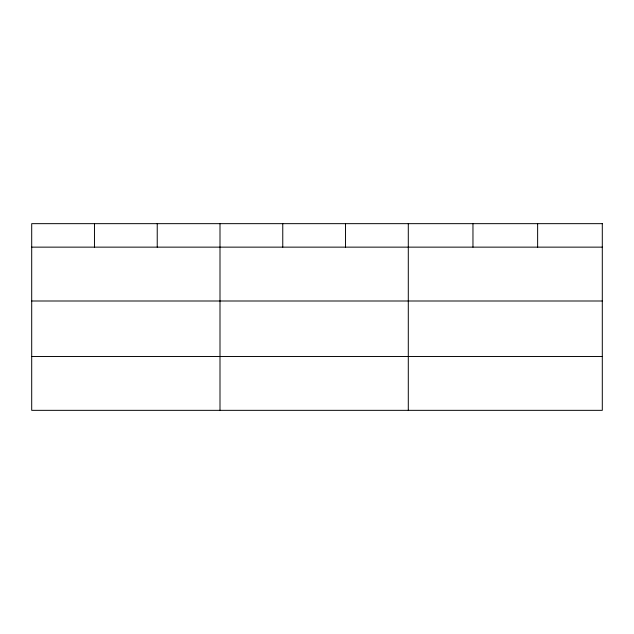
<?xml version="1.0" encoding="UTF-8"?>
<svg xmlns="http://www.w3.org/2000/svg" width="634" height="634" viewBox="0 0 634 634"><rect width="100%" height="100%" fill="white"/><g stroke="black" fill="none" stroke-linecap="round" stroke-linejoin="round"><path stroke-width="0.95" d="M31.7 247.141L602.3 247.141M31.7 300.999L602.3 300.999M31.7 356.482L602.3 356.482M537.632 223.659L537.632 247.141M472.964 223.659L472.964 247.141M408.296 223.659L408.296 410.341M345.53 223.659L345.53 247.141M282.764 223.659L282.764 247.141M219.998 223.659L219.998 410.341M157.232 223.659L157.232 247.141M94.466 223.659L94.466 247.141M602.3 223.659L31.7 223.659L31.7 410.341L602.3 410.341L602.3 223.659"/></g></svg>
